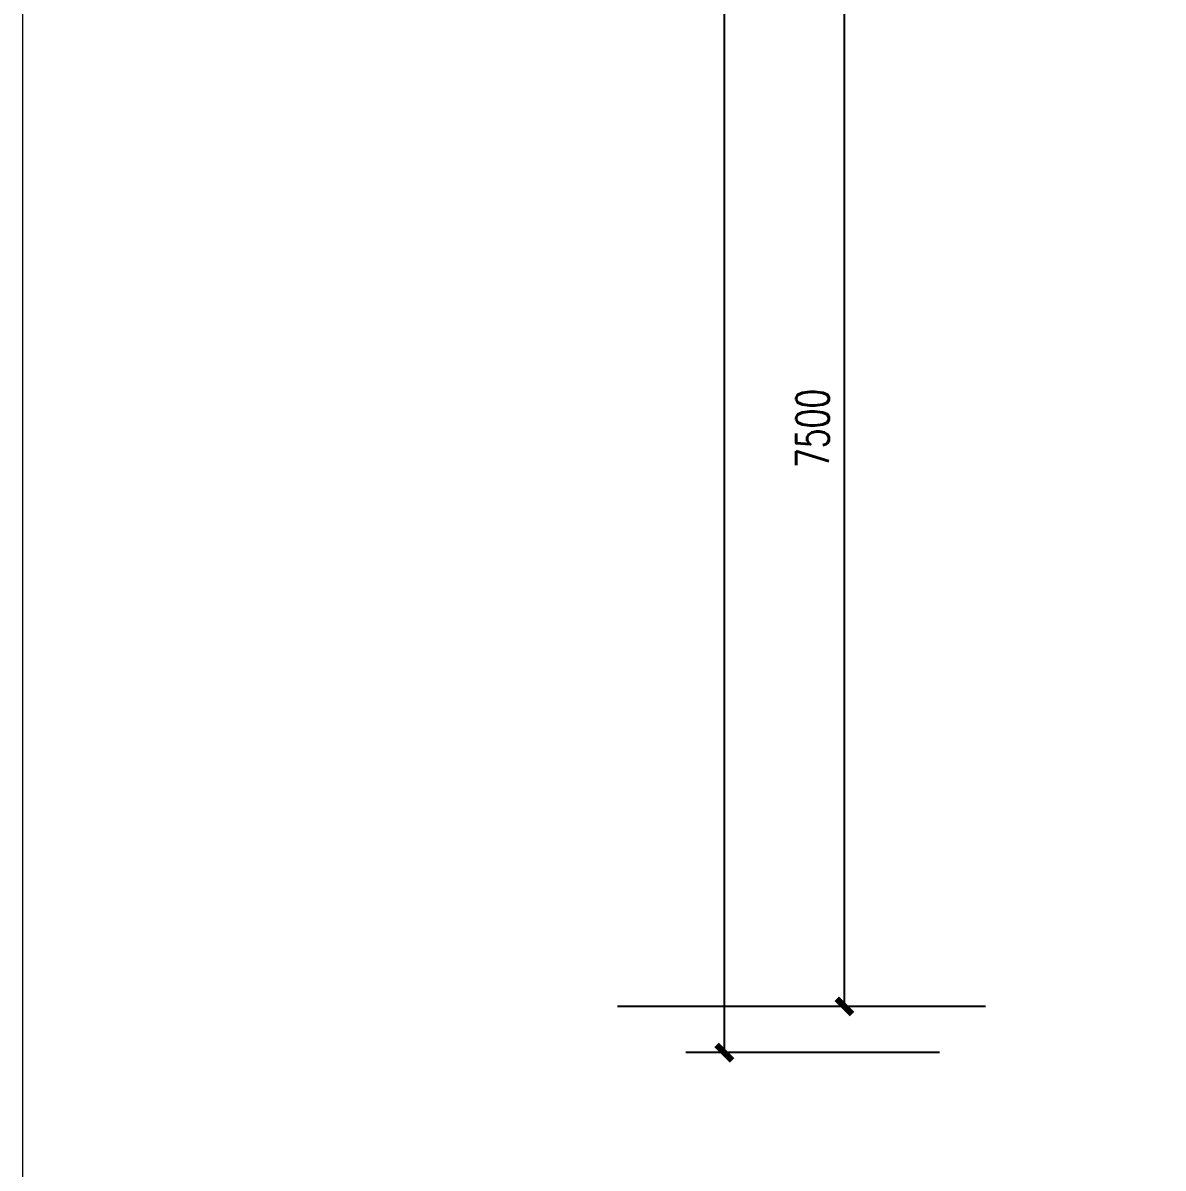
# Model space of a CAD drawing. Header units: millimetres. Extents: x 164760 to 3716174, y -1766400 to 11969.
# Drawn here: x 3475718 to 3483115, y -1647363 to -1639933 of the extents above; entities that cross this region are included whole.
import ezdxf

# ---------------------------------------------------------------- set-up
doc = ezdxf.new("R2010")
doc.units = ezdxf.units.MM
doc.header["$LTSCALE"] = 1000
doc.layers.get('0').update_dxf_attribs({"color": 253, "linetype": 'CONTINUOUS'})
doc.layers.get('Defpoints').update_dxf_attribs({"color": 250, "linetype": 'CONTINUOUS', "lineweight": 0})
doc.layers.add('AXIS', color=253, linetype='CONTINUOUS')
doc.layers.add('RC-Text【天花文字】', color=253, linetype='CONTINUOUS', lineweight=0)
doc.styles.add('_TCH_DIM_T3', font='SIMPLEX', dxfattribs={"width": 0.705882, "bigfont": 'GBCBIG'})
doc.dimstyles.new('_TCH_ARCH&&100', dxfattribs={"dimtxt": 212.5, "dimasz": 100, "dimexe": 250, "dimexo": 300, "dimgap": 100, "dimtad": 1, "dimdec": 0, "dimzin": 0, "dimdsep": 46, "dimtxsty": '_TCH_DIM_T3', "dimblk": 'ARCHTICK', "dimcen": 0.09, "dimclrt": 7, "dimazin": 2, "dimtfac": 1, "dimtdec": 0, "dimtix": 1, "dimtmove": 2, "dimatfit": 3, "dimtolj": 1, "dimtzin": 0, "dimarcsym": 0})

# ---------------------------------------------------------------- blocks, each defined once
blk = doc.blocks.new('_ArchTick')
at = {"color": 2, "linetype": 'ByBlock', "const_width": 0.4}
blk.add_lwpolyline([(-0.5, -0.5), (0.5, 0.5)], dxfattribs=at)
blk = doc.blocks.new('*D618')
at = {"layer": 'AXIS', "color": 0, "lineweight": -2, "transparency": 16777216}
for p, q in [((3479267.2, -1555362.1), (3477621.8, -1555362.1)), ((3477871.8, -1571862.1), (3477871.8, -1555362.1)), ((3479267.2, -1571862.1), (3477621.8, -1571862.1))]:
    blk.add_line(p, q, dxfattribs=at)
at = {"layer": 'Defpoints', "color": 0, "transparency": 16777216}
for p in [(3477871.8, -1555362.1), (3479567.2, -1555362.1), (3479567.2, -1571862.1)]:
    blk.add_point(p, dxfattribs=at)
at = {"layer": 'AXIS', "color": 0, "lineweight": -2, "transparency": 16777216, "xscale": 100, "yscale": 100, "zscale": 100}
for p, rotation in [((3477871.8, -1555362.1), 90), ((3477871.8, -1571862.1), 270)]:
    blk.add_blockref('_ArchTick', p, dxfattribs=dict(at, rotation=rotation))
at = {"layer": 'AXIS', "color": 7, "transparency": 16777216, "insert": (3477665.5, -1563612.1), "char_height": 212.5, "attachment_point": 5, "rotation": 90, "style": '_TCH_DIM_T3'}
blk.add_mtext('\\A1;16500', dxfattribs=at)
blk = doc.blocks.new('*D624')
at = {"layer": 'AXIS', "color": 0, "lineweight": -2, "transparency": 16777216}
for p, q in [((3479336.8, -1564062.1), (3478400.7, -1564062.1)), ((3478650.7, -1571562.1), (3478650.7, -1564062.1)), ((3479336.8, -1571562.1), (3478400.7, -1571562.1))]:
    blk.add_line(p, q, dxfattribs=at)
at = {"layer": 'Defpoints', "color": 0, "transparency": 16777216}
for p in [(3478650.7, -1564062.1), (3479636.8, -1564062.1), (3479636.8, -1571562.1)]:
    blk.add_point(p, dxfattribs=at)
at = {"layer": 'AXIS', "color": 0, "lineweight": -2, "transparency": 16777216, "xscale": 100, "yscale": 100, "zscale": 100}
for p, rotation in [((3478650.7, -1564062.1), 90), ((3478650.7, -1571562.1), 270)]:
    blk.add_blockref('_ArchTick', p, dxfattribs=dict(at, rotation=rotation))
at = {"layer": 'AXIS', "color": 7, "transparency": 16777216, "insert": (3478444.4, -1567812.1), "char_height": 212.5, "attachment_point": 5, "rotation": 90, "style": '_TCH_DIM_T3'}
blk.add_mtext('\\A1;7500', dxfattribs=at)
blk = doc.blocks.new('海龙_0926164331')
at = {"layer": 'AXIS'}
blk.add_line((-48683.1, -19923.1), (-51071.8, -19923.1), dxfattribs=at)
for p1, p2, distance, picture, middle in [((-48683.1, -20223.1), (-48683.1, -3723.1), 1695.5, '*D618', (-50584.8, -11973.1)), ((-48613.5, -19923.1), (-48613.5, -12423.1), 986.2, '*D624', (-49805.9, -16173.1))]:
    dim = blk.add_aligned_dim(p1=p1, p2=p2, distance=distance, dimstyle='_TCH_ARCH&&100', dxfattribs=at)
    dim.commit()
    dim.dimension.update_dxf_attribs({"geometry": picture, "text_midpoint": middle, "insert": (-3528250.3, 1551639)})

msp = doc.modelspace()

# ---------------------------------------------------------------- linework, layer by layer
at = {"layer": 'RC-Text【天花文字】', "color": 3}
msp.add_lwpolyline([(3475717.9, -1625124.3), (3594147.7, -1625124.3), (3594147.7, -1658925.5), (3475717.9, -1658925.5)], close=True, dxfattribs=at)

# ---------------------------------------------------------------- block references
at = {"layer": 'AXIS'}
msp.add_blockref('海龙_0926164331', (3530647.2, -1626391.1), dxfattribs=at)

doc.saveas('drawing.dxf')
